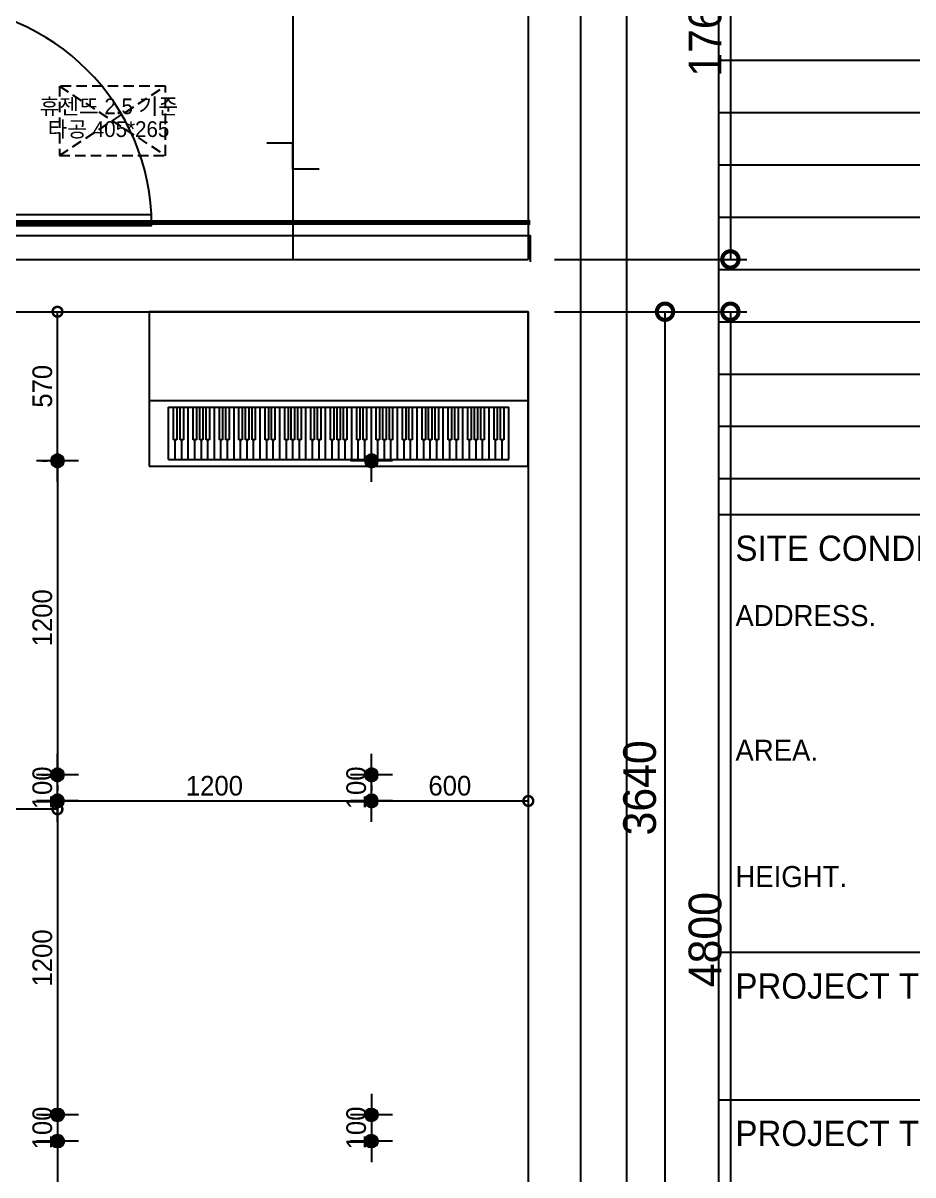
# Model space of a CAD drawing. Header units: inches. Extents: x -53835 to 52744, y -79586 to -50910.
# Drawn here: x 26997 to 30399, y -62877 to -58474 of the extents above; entities that cross this region are included whole.
import ezdxf
from ezdxf.enums import TextEntityAlignment as Align

# ---------------------------------------------------------------- set-up
doc = ezdxf.new("R2010")
doc.units = ezdxf.units.IN
doc.header["$LTSCALE"] = 50
doc.header["$MEASUREMENT"] = 0
doc.linetypes.add('DH-HID2', pattern=[1.2, 0.8, -0.4])
doc.linetypes.add('HID', pattern=[2.5, 1.5, -1])
for name, color, linetype in [('0-ELC TEXT', 7, 'Continuous'), ('06-LIGHT', 4, 'Continuous'), ('07-DIM WAL', 5, 'Continuous'), ('CO-DO-FR', 7, 'Continuous'), ('CO-DOOR', 8, 'Continuous'), ('FORM(YOURNAME)-1', 1, 'Continuous'), ('FORM(YOURNAME)-11', 1, 'Continuous'), ('FU-FURM', 251, 'DH-HID2'), ('RC-LIGHT', 7, 'Continuous'), ('도면층2', 2, 'Continuous')]:
    doc.layers.add(name, color=color, linetype=linetype)
doc.styles.add('YOURNAME', font='HY울릉도M.TTF')
doc.styles.add('스타일1', font='HY울릉도M.TTF')
doc.styles.add('코레일둥고', font='Korail_Round_Gothic_Medium.ttf')
doc.dimstyles.new('30', dxfattribs={"dimscale": 30, "dimtxt": 2.5, "dimasz": 2.5, "dimexe": 1.25, "dimexo": 2, "dimtad": 1, "dimdec": 0, "dimtxsty": '스타일1', "dimblk": 'DOTSMALL', "dimcen": 2.5, "dimclrd": 1, "dimclre": 1, "dimclrt": 2, "dimadec": 0, "dimazin": 0, "dimtfac": 1, "dimtix": 1, "dimtmove": 0, "dimatfit": 3, "dimldrblk": 'DOTSMALL', "dimfxl": 1.25, "dimarcsym": 0})
doc.dimstyles.new('50', dxfattribs={"dimscale": 50, "dimtxt": 2.5, "dimasz": 2.5, "dimexe": 1.25, "dimexo": 2, "dimtad": 1, "dimtxsty": '스타일1', "dimblk": 'DOTSMALL', "dimcen": 2.5, "dimclrd": 1, "dimclre": 1, "dimclrt": 2, "dimadec": 0, "dimazin": 0, "dimtfac": 1, "dimtix": 1, "dimtmove": 0, "dimatfit": 3, "dimldrblk": 'DOTSMALL', "dimfxl": 1.25, "dimarcsym": 0})

# ---------------------------------------------------------------- blocks, each defined once
blk = doc.blocks.new('FORM-ELEVATION')
at = {"layer": 'Defpoints', "color": 158}
for p, q in [((62481, 35508), (62481, -21492)), ((62481, 7886), (71691, 7886)), ((62481, 7086), (71691, 7086)), ((62481, 6286), (71691, 6286)), ((62481, 5486), (71691, 5486)), ((62481, 4686), (71691, 4686)), ((62481, 3886), (71691, 3886)), ((62481, 3086), (71691, 3086)), ((62481, 2286), (71691, 2286)), ((62481, 1486), (71691, 1486))]:
    blk.add_line(p, q, dxfattribs=at)
blk.add_lwpolyline([(-8309, 33708), (61071, 33708), (61071, -19692), (-8309, -19692)], close=True, dxfattribs=at)
at = {"layer": 'FORM(YOURNAME)-11', "color": 14}
for p, q in [((62481, 937), (71691, 937)), ((62481, -5756), (71691, -5756)), ((62481, -8009), (71691, -8009))]:
    blk.add_line(p, q, dxfattribs=at)
at = {"layer": 'FORM(YOURNAME)-11', "color": 14, "style": 'YOURNAME'}
for s, p in [('SITE CONDITIONS.', (62739, 422)), ('PROJECT TYPE.', (62739, -6271)), ('PROJECT TITLE.', (62739, -8524))]:
    blk.add_text(s, height=386.14, dxfattribs=at).set_placement(p, align=Align.MIDDLE_LEFT)
at = {"layer": 'FORM(YOURNAME)-11', "color": 251, "style": 'YOURNAME'}
for s, p in [('ADDRESS.', (62739, -608)), ('AREA.', (62739, -2667)), ('HEIGHT.', (62739, -4598))]:
    blk.add_text(s, height=321.8, dxfattribs=at).set_placement(p, align=Align.MIDDLE_LEFT)
at = {"layer": 'FORM(YOURNAME)-11', "color": 3, "style": 'YOURNAME'}
for tag, height, p in [('1', 450, (71041, -1219)), ('2', 450, (71041, -1863)), ('3', 450, (71041, -3150)), ('4', 450, (71041, -5081)), ('5', 515, (71041, -7398)), ('6', 515, (71041, -9650)), ('7', 515, (71041, -11903)), ('8', 515, (71041, -14155)), ('9', 515, (71041, -16408)), ('10', 515, (66791, -18596)), ('11', 515, (71041, -18660)), ('12', 515, (66791, -20848)), ('13', 515, (71041, -20848))]:
    blk.add_attdef(tag, text='', height=height, dxfattribs=at).set_placement(p, align=Align.MIDDLE_RIGHT)
blk = doc.blocks.new('_DOTSMALL')
at = {"color": 0, "linetype": 'ByBlock', "const_width": 0.5}
blk.add_lwpolyline([(-0.0625, 0, 1), (0.0625, 0, 1)], format="xyb", close=True, dxfattribs=at)
blk = doc.blocks.new('*D289')
at = {"layer": '07-DIM WAL', "color": 1, "lineweight": -2, "transparency": 16777216}
for p, q in [((29028.6, -57617), (29763.6, -57617)), ((29701.1, -57617), (29701.1, -59377)), ((29028.6, -59377), (29763.6, -59377))]:
    blk.add_line(p, q, dxfattribs=at)
at = {"layer": 'Defpoints', "color": 0, "transparency": 16777216}
for p in [(28928.6, -57617), (28928.6, -59377), (29701.1, -59377)]:
    blk.add_point(p, dxfattribs=at)
at = {"layer": '07-DIM WAL', "color": 1, "lineweight": -2, "transparency": 16777216, "xscale": 125, "yscale": 125, "zscale": 125}
for p, rotation in [((29701.1, -57617), 90), ((29701.1, -59377), 270)]:
    blk.add_blockref('_DOTSMALL', p, dxfattribs=dict(at, rotation=rotation))
at = {"layer": '07-DIM WAL', "color": 2, "transparency": 16777216, "insert": (29604.8, -58497), "char_height": 125, "attachment_point": 5, "rotation": 90, "style": '스타일1'}
blk.add_mtext('1760', dxfattribs=at)
blk = doc.blocks.new('*D290')
at = {"layer": '07-DIM WAL', "color": 1, "lineweight": -2, "transparency": 16777216}
for p, q in [((29028.6, -59577), (29763.6, -59577)), ((29701.1, -59577), (29701.1, -64377)), ((29028.6, -64377), (29763.6, -64377))]:
    blk.add_line(p, q, dxfattribs=at)
at = {"layer": 'Defpoints', "color": 0, "transparency": 16777216}
for p in [(28928.6, -59577), (28928.6, -64377), (29701.1, -64377)]:
    blk.add_point(p, dxfattribs=at)
at = {"layer": '07-DIM WAL', "color": 1, "lineweight": -2, "transparency": 16777216, "xscale": 125, "yscale": 125, "zscale": 125}
for p, rotation in [((29701.1, -59577), 90), ((29701.1, -64377), 270)]:
    blk.add_blockref('_DOTSMALL', p, dxfattribs=dict(at, rotation=rotation))
at = {"layer": '07-DIM WAL', "color": 2, "transparency": 16777216, "insert": (29604.8, -61977), "char_height": 125, "attachment_point": 5, "rotation": 90, "style": '스타일1'}
blk.add_mtext('4800', dxfattribs=at)
blk = doc.blocks.new('*D293')
at = {"layer": '07-DIM WAL', "color": 1, "lineweight": -2, "transparency": 16777216}
for p, q in [((29028.6, -59577), (29513.6, -59577)), ((29451.1, -63217), (29451.1, -59577)), ((29028.6, -63217), (29513.6, -63217))]:
    blk.add_line(p, q, dxfattribs=at)
at = {"layer": 'Defpoints', "color": 0, "transparency": 16777216}
for p in [(28928.6, -59577), (29451.1, -59577), (28928.6, -63217)]:
    blk.add_point(p, dxfattribs=at)
at = {"layer": '07-DIM WAL', "color": 1, "lineweight": -2, "transparency": 16777216, "xscale": 125, "yscale": 125, "zscale": 125}
for p, rotation in [((29451.1, -59577), 90), ((29451.1, -63217), 270)]:
    blk.add_blockref('_DOTSMALL', p, dxfattribs=dict(at, rotation=rotation))
at = {"layer": '07-DIM WAL', "color": 2, "transparency": 16777216, "insert": (29354.8, -61397), "char_height": 125, "attachment_point": 5, "rotation": 90, "style": '스타일1'}
blk.add_mtext('3640', dxfattribs=at)
blk = doc.blocks.new('D-001')
at = {"layer": 'CO-DO-FR'}
for points in [[(0, 200), (0, 0), (30, 0), (30, 40), (40, 40), (40, 160), (30, 160), (30, 200), (0, 200)], [(900, 200), (900, 0), (870, 0), (870, 40), (860, 40), (860, 160), (870, 160), (870, 200), (900, 200)]]:
    blk.add_lwpolyline(points, close=True, dxfattribs=at)
at = {"layer": 'CO-DOOR'}
blk.add_lwpolyline([(830, 1040), (830, 200), (870, 200), (870, 1040)], close=True, dxfattribs=at)
blk.add_arc((870, 200), 840, 90, 180, dxfattribs=at)
blk = doc.blocks.new('vudauseh')
at = {"layer": '도면층2'}
for p, q in [((-36635, -58645.2), (-36635, -65805.2)), ((-36835, -58845.2), (-36835, -60605.2)), ((-39115, -60605.2), (-36835, -60605.2)), ((-39485, -60805.2), (-36835, -60805.2)), ((-36835, -60805.2), (-36835, -64445.2))]:
    blk.add_line(p, q, dxfattribs=at)
at = {"layer": 'CO-DOOR', "rotation": 270}
blk.add_blockref('D-001', (-39315, -59605.2), dxfattribs=at)
blk = doc.blocks.new('cjswjdehds')
at = {"color": 8}
blk.add_line((28028.6, -58317), (28028.6, -59377), dxfattribs=at)
at = {"color": 8, "linetype": 'Continuous'}
for p, q in [((27478.6, -59917), (27478.6, -60167)), ((28928.6, -59917), (27478.6, -59917)), ((28928.6, -60167), (28928.6, -59917)), ((27553.6, -60142), (27553.6, -59942)), ((27553.6, -59942), (28853.6, -59942)), ((27572.4, -60067), (27572.4, -59942)), ((27584.9, -59942), (27584.9, -60067)), ((27597.4, -60067), (27597.4, -59942)), ((27609.9, -59942), (27609.9, -60067)), ((27628.6, -60142), (27628.6, -59942)), ((27647.4, -60067), (27647.4, -59942)), ((27659.9, -59942), (27659.9, -60067)), ((27672.4, -60067), (27672.4, -59942)), ((27684.9, -59942), (27684.9, -60067)), ((27697.4, -60067), (27697.4, -59942)), ((27709.9, -59942), (27709.9, -60067)), ((27728.6, -60142), (27728.6, -59942)), ((27747.4, -60067), (27747.4, -59942)), ((27759.9, -59942), (27759.9, -60067)), ((27772.4, -60067), (27772.4, -59942)), ((27784.9, -59942), (27784.9, -60067)), ((27803.6, -60142), (27803.6, -59942)), ((27822.4, -60067), (27822.4, -59942)), ((27834.9, -59942), (27834.9, -60067)), ((27847.4, -60067), (27847.4, -59942)), ((27859.9, -59942), (27859.9, -60067)), ((27872.4, -60067), (27872.4, -59942)), ((27884.9, -59942), (27884.9, -60067)), ((27903.6, -60142), (27903.6, -59942)), ((27922.4, -60067), (27922.4, -59942)), ((27934.9, -59942), (27934.9, -60067)), ((27947.4, -60067), (27947.4, -59942)), ((27959.9, -59942), (27959.9, -60067)), ((27978.6, -60142), (27978.6, -59942)), ((27997.4, -60067), (27997.4, -59942)), ((28009.9, -59942), (28009.9, -60067)), ((28022.4, -60067), (28022.4, -59942)), ((28034.9, -59942), (28034.9, -60067)), ((28047.4, -60067), (28047.4, -59942)), ((28059.9, -59942), (28059.9, -60067)), ((28078.6, -60142), (28078.6, -59942)), ((28097.4, -60067), (28097.4, -59942)), ((28109.9, -59942), (28109.9, -60067)), ((28122.4, -60067), (28122.4, -59942)), ((28134.9, -59942), (28134.9, -60067)), ((28153.6, -60142), (28153.6, -59942)), ((28172.4, -60067), (28172.4, -59942)), ((28184.9, -59942), (28184.9, -60067)), ((28197.4, -60067), (28197.4, -59942)), ((28209.9, -59942), (28209.9, -60067)), ((28222.4, -60067), (28222.4, -59942)), ((28234.9, -59942), (28234.9, -60067)), ((28253.6, -60142), (28253.6, -59942)), ((28272.4, -60067), (28272.4, -59942)), ((28284.9, -59942), (28284.9, -60067)), ((28297.4, -60067), (28297.4, -59942)), ((28309.9, -59942), (28309.9, -60067)), ((28328.6, -60142), (28328.6, -59942)), ((28347.4, -60067), (28347.4, -59942)), ((28359.9, -59942), (28359.9, -60067)), ((28372.4, -60067), (28372.4, -59942)), ((28384.9, -59942), (28384.9, -60067)), ((28397.4, -60067), (28397.4, -59942)), ((28409.9, -59942), (28409.9, -60067)), ((28428.6, -60142), (28428.6, -59942)), ((28447.4, -60067), (28447.4, -59942)), ((28459.9, -59942), (28459.9, -60067)), ((28472.4, -60067), (28472.4, -59942)), ((28484.9, -59942), (28484.9, -60067)), ((28503.6, -60142), (28503.6, -59942)), ((28522.4, -60067), (28522.4, -59942)), ((28534.9, -59942), (28534.9, -60067)), ((28547.4, -60067), (28547.4, -59942)), ((28559.9, -59942), (28559.9, -60067)), ((28572.4, -60067), (28572.4, -59942)), ((28584.9, -59942), (28584.9, -60067)), ((28603.6, -60142), (28603.6, -59942)), ((28622.4, -60067), (28622.4, -59942)), ((28634.9, -59942), (28634.9, -60067)), ((28647.4, -60067), (28647.4, -59942)), ((28659.9, -59942), (28659.9, -60067)), ((28678.6, -60142), (28678.6, -59942)), ((28697.4, -60067), (28697.4, -59942)), ((28709.9, -59942), (28709.9, -60067)), ((28722.4, -60067), (28722.4, -59942)), ((28734.9, -59942), (28734.9, -60067)), ((28747.4, -60067), (28747.4, -59942)), ((28759.9, -59942), (28759.9, -60067)), ((28778.6, -60142), (28778.6, -59942)), ((28797.4, -60067), (28797.4, -59942)), ((28809.9, -59942), (28809.9, -60067)), ((28822.4, -60067), (28822.4, -59942)), ((28834.9, -59942), (28834.9, -60067)), ((28853.6, -60142), (28853.6, -59942)), ((27578.6, -60067), (27572.4, -60067)), ((27584.9, -60067), (27578.6, -60067)), ((27578.6, -60142), (27578.6, -60067)), ((27603.6, -60067), (27597.4, -60067)), ((27609.9, -60067), (27603.6, -60067)), ((27603.6, -60142), (27603.6, -60067)), ((27653.6, -60067), (27647.4, -60067)), ((27659.9, -60067), (27653.6, -60067)), ((27653.6, -60142), (27653.6, -60067)), ((27678.6, -60067), (27672.4, -60067)), ((27684.9, -60067), (27678.6, -60067)), ((27678.6, -60142), (27678.6, -60067)), ((27703.6, -60067), (27697.4, -60067)), ((27709.9, -60067), (27703.6, -60067)), ((27703.6, -60142), (27703.6, -60067)), ((27753.6, -60067), (27747.4, -60067)), ((27759.9, -60067), (27753.6, -60067)), ((27753.6, -60142), (27753.6, -60067)), ((27778.6, -60067), (27772.4, -60067)), ((27784.9, -60067), (27778.6, -60067)), ((27778.6, -60142), (27778.6, -60067)), ((27828.6, -60067), (27822.4, -60067)), ((27834.9, -60067), (27828.6, -60067)), ((27828.6, -60142), (27828.6, -60067)), ((27853.6, -60067), (27847.4, -60067)), ((27859.9, -60067), (27853.6, -60067)), ((27853.6, -60142), (27853.6, -60067)), ((27878.6, -60067), (27872.4, -60067)), ((27884.9, -60067), (27878.6, -60067)), ((27878.6, -60142), (27878.6, -60067)), ((27928.6, -60067), (27922.4, -60067)), ((27934.9, -60067), (27928.6, -60067)), ((27928.6, -60142), (27928.6, -60067)), ((27953.6, -60067), (27947.4, -60067)), ((27959.9, -60067), (27953.6, -60067)), ((27953.6, -60142), (27953.6, -60067)), ((28003.6, -60067), (27997.4, -60067)), ((28009.9, -60067), (28003.6, -60067)), ((28003.6, -60142), (28003.6, -60067)), ((28028.6, -60067), (28022.4, -60067)), ((28034.9, -60067), (28028.6, -60067)), ((28028.6, -60142), (28028.6, -60067)), ((28053.6, -60067), (28047.4, -60067)), ((28059.9, -60067), (28053.6, -60067)), ((28053.6, -60142), (28053.6, -60067)), ((28103.6, -60067), (28097.4, -60067)), ((28109.9, -60067), (28103.6, -60067)), ((28103.6, -60142), (28103.6, -60067)), ((28128.6, -60067), (28122.4, -60067)), ((28134.9, -60067), (28128.6, -60067)), ((28128.6, -60142), (28128.6, -60067)), ((28178.6, -60067), (28172.4, -60067)), ((28184.9, -60067), (28178.6, -60067)), ((28178.6, -60142), (28178.6, -60067)), ((28203.6, -60067), (28197.4, -60067)), ((28209.9, -60067), (28203.6, -60067)), ((28203.6, -60142), (28203.6, -60067)), ((28228.6, -60067), (28222.4, -60067)), ((28234.9, -60067), (28228.6, -60067)), ((28228.6, -60142), (28228.6, -60067)), ((28278.6, -60067), (28272.4, -60067)), ((28284.9, -60067), (28278.6, -60067)), ((28278.6, -60142), (28278.6, -60067)), ((28303.6, -60067), (28297.4, -60067)), ((28309.9, -60067), (28303.6, -60067)), ((28303.6, -60142), (28303.6, -60067)), ((28353.6, -60067), (28347.4, -60067)), ((28359.9, -60067), (28353.6, -60067)), ((28353.6, -60142), (28353.6, -60067)), ((28378.6, -60067), (28372.4, -60067)), ((28384.9, -60067), (28378.6, -60067)), ((28378.6, -60142), (28378.6, -60067)), ((28403.6, -60067), (28397.4, -60067)), ((28409.9, -60067), (28403.6, -60067)), ((28403.6, -60142), (28403.6, -60067)), ((28453.6, -60067), (28447.4, -60067)), ((28459.9, -60067), (28453.6, -60067)), ((28453.6, -60142), (28453.6, -60067)), ((28478.6, -60067), (28472.4, -60067)), ((28484.9, -60067), (28478.6, -60067)), ((28478.6, -60142), (28478.6, -60067)), ((28528.6, -60067), (28522.4, -60067)), ((28534.9, -60067), (28528.6, -60067)), ((28528.6, -60142), (28528.6, -60067)), ((28553.6, -60067), (28547.4, -60067)), ((28559.9, -60067), (28553.6, -60067)), ((28553.6, -60142), (28553.6, -60067)), ((28578.6, -60067), (28572.4, -60067)), ((28584.9, -60067), (28578.6, -60067)), ((28578.6, -60142), (28578.6, -60067)), ((28628.6, -60067), (28622.4, -60067)), ((28634.9, -60067), (28628.6, -60067)), ((28628.6, -60142), (28628.6, -60067)), ((28653.6, -60067), (28647.4, -60067)), ((28659.9, -60067), (28653.6, -60067)), ((28653.6, -60142), (28653.6, -60067)), ((28703.6, -60067), (28697.4, -60067)), ((28709.9, -60067), (28703.6, -60067)), ((28703.6, -60142), (28703.6, -60067)), ((28728.6, -60067), (28722.4, -60067)), ((28734.9, -60067), (28728.6, -60067)), ((28728.6, -60142), (28728.6, -60067)), ((28753.6, -60067), (28747.4, -60067)), ((28759.9, -60067), (28753.6, -60067)), ((28753.6, -60142), (28753.6, -60067)), ((28803.6, -60067), (28797.4, -60067)), ((28809.9, -60067), (28803.6, -60067)), ((28803.6, -60142), (28803.6, -60067)), ((28828.6, -60067), (28822.4, -60067)), ((28834.9, -60067), (28828.6, -60067)), ((28828.6, -60142), (28828.6, -60067)), ((27553.6, -60142), (27578.6, -60142)), ((27578.6, -60142), (27603.6, -60142)), ((27603.6, -60142), (27628.6, -60142)), ((27628.6, -60142), (27653.6, -60142)), ((27653.6, -60142), (27678.6, -60142)), ((27678.6, -60142), (27703.6, -60142)), ((27703.6, -60142), (27728.6, -60142)), ((27728.6, -60142), (27753.6, -60142)), ((27753.6, -60142), (27778.6, -60142)), ((27778.6, -60142), (27803.6, -60142)), ((27803.6, -60142), (27828.6, -60142)), ((27828.6, -60142), (27853.6, -60142)), ((27853.6, -60142), (27878.6, -60142)), ((27878.6, -60142), (27903.6, -60142)), ((27903.6, -60142), (27928.6, -60142)), ((27928.6, -60142), (27953.6, -60142)), ((27953.6, -60142), (27978.6, -60142)), ((27978.6, -60142), (28003.6, -60142)), ((28003.6, -60142), (28028.6, -60142)), ((28028.6, -60142), (28053.6, -60142)), ((28053.6, -60142), (28078.6, -60142)), ((28078.6, -60142), (28103.6, -60142)), ((28103.6, -60142), (28128.6, -60142)), ((28128.6, -60142), (28153.6, -60142)), ((28153.6, -60142), (28178.6, -60142)), ((28178.6, -60142), (28203.6, -60142)), ((28203.6, -60142), (28228.6, -60142)), ((28228.6, -60142), (28253.6, -60142)), ((28253.6, -60142), (28278.6, -60142)), ((28278.6, -60142), (28303.6, -60142)), ((28303.6, -60142), (28328.6, -60142)), ((28328.6, -60142), (28353.6, -60142)), ((28353.6, -60142), (28378.6, -60142)), ((28378.6, -60142), (28403.6, -60142)), ((28403.6, -60142), (28428.6, -60142)), ((28428.6, -60142), (28453.6, -60142)), ((28453.6, -60142), (28478.6, -60142)), ((28478.6, -60142), (28503.6, -60142)), ((28503.6, -60142), (28528.6, -60142)), ((28528.6, -60142), (28553.6, -60142)), ((28553.6, -60142), (28578.6, -60142)), ((28578.6, -60142), (28603.6, -60142)), ((28603.6, -60142), (28628.6, -60142)), ((28628.6, -60142), (28653.6, -60142)), ((28653.6, -60142), (28678.6, -60142)), ((28678.6, -60142), (28703.6, -60142)), ((28703.6, -60142), (28728.6, -60142)), ((28728.6, -60142), (28753.6, -60142)), ((28753.6, -60142), (28778.6, -60142)), ((28778.6, -60142), (28803.6, -60142)), ((28803.6, -60142), (28828.6, -60142)), ((28828.6, -60142), (28853.6, -60142)), ((27478.6, -60167), (28928.6, -60167))]:
    blk.add_line(p, q, dxfattribs=at)
at = {"color": 8}
blk.add_lwpolyline([(28128.6, -59032.7), (28028.6, -59032.7), (28028.6, -58932.7), (27928.6, -58932.7)], dxfattribs=at)
at = {"color": 8, "linetype": 'Continuous'}
blk.add_lwpolyline([(28928.6, -59917), (28928.6, -59577), (27478.6, -59577), (27478.6, -59917)], dxfattribs=at)
blk.add_blockref('vudauseh', (65763.6, 1228.2))
blk = doc.blocks.new('1')
at = {"linetype": 'Continuous'}
h = blk.add_hatch(color=4, dxfattribs=at)
h.dxf.hatch_style = 1
edge = h.paths.add_edge_path()
edge.add_arc((11539653.5, -14273503.8), 37.5, 0, 360)
at = {"color": 1, "linetype": 'Continuous'}
for p, q in [((11539653.5, -14273637.1), (11539653.5, -14273370.5)), ((11539520.2, -14273503.8), (11539786.8, -14273503.8))]:
    blk.add_line(p, q, dxfattribs=at)
at = {"color": 4, "linetype": 'Continuous'}
for radius in [41.5, 37.5]:
    blk.add_circle((11539653.5, -14273503.8), radius, dxfattribs=at)
blk = doc.blocks.new('*D333')
at = {"layer": '07-DIM WAL', "color": 1, "lineweight": -2, "transparency": 16777216}
for p, q in [((27128.6, -61522), (27128.6, -61272)), ((27188.6, -61347), (27166.1, -61347)), ((27068.6, -61447), (27091.1, -61447))]:
    blk.add_line(p, q, dxfattribs=at)
at = {"layer": 'Defpoints', "color": 0, "transparency": 16777216}
for p in [(27128.6, -61347), (27128.6, -61347), (27128.6, -61447)]:
    blk.add_point(p, dxfattribs=at)
at = {"layer": '07-DIM WAL', "color": 1, "lineweight": -2, "transparency": 16777216, "xscale": 75, "yscale": 75, "zscale": 75}
for p, rotation in [((27128.6, -61347), 270), ((27128.6, -61447), 90)]:
    blk.add_blockref('_DOTSMALL', p, dxfattribs=dict(at, rotation=rotation))
at = {"layer": '07-DIM WAL', "color": 2, "transparency": 16777216, "insert": (27070.9, -61397), "char_height": 75, "attachment_point": 5, "rotation": 90, "style": '스타일1'}
blk.add_mtext('100', dxfattribs=at)
blk = doc.blocks.new('*D335')
at = {"layer": '07-DIM WAL', "color": 1, "lineweight": -2, "transparency": 16777216}
for p, q in [((28328.6, -61522), (28328.6, -61272)), ((28388.6, -61347), (28366.1, -61347)), ((28268.6, -61447), (28291.1, -61447))]:
    blk.add_line(p, q, dxfattribs=at)
at = {"layer": 'Defpoints', "color": 0, "transparency": 16777216}
for p in [(28328.6, -61347), (28328.6, -61347), (28328.6, -61447)]:
    blk.add_point(p, dxfattribs=at)
at = {"layer": '07-DIM WAL', "color": 1, "lineweight": -2, "transparency": 16777216, "xscale": 75, "yscale": 75, "zscale": 75}
for p, rotation in [((28328.6, -61347), 270), ((28328.6, -61447), 90)]:
    blk.add_blockref('_DOTSMALL', p, dxfattribs=dict(at, rotation=rotation))
at = {"layer": '07-DIM WAL', "color": 2, "transparency": 16777216, "insert": (28270.9, -61397), "char_height": 75, "attachment_point": 5, "rotation": 90, "style": '스타일1'}
blk.add_mtext('100', dxfattribs=at)
blk = doc.blocks.new('*D336')
at = {"layer": '07-DIM WAL', "color": 1, "lineweight": -2, "transparency": 16777216}
for p, q in [((27128.6, -62572), (27128.6, -62822)), ((27188.6, -62647), (27166.1, -62647)), ((27188.6, -62747), (27166.1, -62747))]:
    blk.add_line(p, q, dxfattribs=at)
at = {"layer": 'Defpoints', "color": 0, "transparency": 16777216}
for p in [(27128.6, -62647), (27128.6, -62747), (27128.6, -62747)]:
    blk.add_point(p, dxfattribs=at)
at = {"layer": '07-DIM WAL', "color": 1, "lineweight": -2, "transparency": 16777216, "xscale": 75, "yscale": 75, "zscale": 75}
for p, rotation in [((27128.6, -62647), 270), ((27128.6, -62747), 90)]:
    blk.add_blockref('_DOTSMALL', p, dxfattribs=dict(at, rotation=rotation))
at = {"layer": '07-DIM WAL', "color": 2, "transparency": 16777216, "insert": (27070.9, -62697), "char_height": 75, "attachment_point": 5, "rotation": 90, "style": '스타일1'}
blk.add_mtext('100', dxfattribs=at)
blk = doc.blocks.new('*D338')
at = {"layer": '07-DIM WAL', "color": 1, "lineweight": -2, "transparency": 16777216}
for p, q in [((28328.6, -62572), (28328.6, -62822)), ((28388.6, -62647), (28366.1, -62647)), ((28388.6, -62747), (28366.1, -62747))]:
    blk.add_line(p, q, dxfattribs=at)
at = {"layer": 'Defpoints', "color": 0, "transparency": 16777216}
for p in [(28328.6, -62647), (28328.6, -62747), (28328.6, -62747)]:
    blk.add_point(p, dxfattribs=at)
at = {"layer": '07-DIM WAL', "color": 1, "lineweight": -2, "transparency": 16777216, "xscale": 75, "yscale": 75, "zscale": 75}
for p, rotation in [((28328.6, -62647), 270), ((28328.6, -62747), 90)]:
    blk.add_blockref('_DOTSMALL', p, dxfattribs=dict(at, rotation=rotation))
at = {"layer": '07-DIM WAL', "color": 2, "transparency": 16777216, "insert": (28270.9, -62697), "char_height": 75, "attachment_point": 5, "rotation": 90, "style": '스타일1'}
blk.add_mtext('100', dxfattribs=at)
blk = doc.blocks.new('*D339')
at = {"layer": '07-DIM WAL', "color": 1, "lineweight": -2, "transparency": 16777216}
for p, q in [((27068.6, -59577), (27091.1, -59577)), ((27128.6, -60147), (27128.6, -59577)), ((27068.6, -60147), (27091.1, -60147))]:
    blk.add_line(p, q, dxfattribs=at)
at = {"layer": 'Defpoints', "color": 0, "transparency": 16777216}
for p in [(27128.6, -59577), (27128.6, -59577), (27128.6, -60147)]:
    blk.add_point(p, dxfattribs=at)
at = {"layer": '07-DIM WAL', "color": 1, "lineweight": -2, "transparency": 16777216, "xscale": 75, "yscale": 75, "zscale": 75}
for p, rotation in [((27128.6, -59577), 90), ((27128.6, -60147), 270)]:
    blk.add_blockref('_DOTSMALL', p, dxfattribs=dict(at, rotation=rotation))
at = {"layer": '07-DIM WAL', "color": 2, "transparency": 16777216, "insert": (27070.9, -59862), "char_height": 75, "attachment_point": 5, "rotation": 90, "style": '스타일1'}
blk.add_mtext('570', dxfattribs=at)
blk = doc.blocks.new('*D340')
at = {"layer": '07-DIM WAL', "color": 1, "lineweight": -2, "transparency": 16777216}
for p, q in [((27068.6, -60147), (27091.1, -60147)), ((27128.6, -60147), (27128.6, -61347)), ((27068.6, -61347), (27091.1, -61347))]:
    blk.add_line(p, q, dxfattribs=at)
at = {"layer": 'Defpoints', "color": 0, "transparency": 16777216}
for p in [(27128.6, -60147), (27128.6, -61347), (27128.6, -61347)]:
    blk.add_point(p, dxfattribs=at)
at = {"layer": '07-DIM WAL', "color": 1, "lineweight": -2, "transparency": 16777216, "xscale": 75, "yscale": 75, "zscale": 75}
for p, rotation in [((27128.6, -60147), 90), ((27128.6, -61347), 270)]:
    blk.add_blockref('_DOTSMALL', p, dxfattribs=dict(at, rotation=rotation))
at = {"layer": '07-DIM WAL', "color": 2, "transparency": 16777216, "insert": (27070.9, -60747), "char_height": 75, "attachment_point": 5, "rotation": 90, "style": '스타일1'}
blk.add_mtext('1200', dxfattribs=at)
blk = doc.blocks.new('*D341')
at = {"layer": '07-DIM WAL', "color": 1, "lineweight": -2, "transparency": 16777216}
for p, q in [((27068.6, -61447), (27091.1, -61447)), ((27128.6, -61447), (27128.6, -62647)), ((27068.6, -62647), (27091.1, -62647))]:
    blk.add_line(p, q, dxfattribs=at)
at = {"layer": 'Defpoints', "color": 0, "transparency": 16777216}
for p in [(27128.6, -61447), (27128.6, -62647), (27128.6, -62647)]:
    blk.add_point(p, dxfattribs=at)
at = {"layer": '07-DIM WAL', "color": 1, "lineweight": -2, "transparency": 16777216, "xscale": 75, "yscale": 75, "zscale": 75}
for p, rotation in [((27128.6, -61447), 90), ((27128.6, -62647), 270)]:
    blk.add_blockref('_DOTSMALL', p, dxfattribs=dict(at, rotation=rotation))
at = {"layer": '07-DIM WAL', "color": 2, "transparency": 16777216, "insert": (27070.9, -62047), "char_height": 75, "attachment_point": 5, "rotation": 90, "style": '스타일1'}
blk.add_mtext('1200', dxfattribs=at)
blk = doc.blocks.new('*D342')
at = {"layer": '07-DIM WAL', "color": 1, "lineweight": -2, "transparency": 16777216}
for p, q in [((27068.6, -62747), (27091.1, -62747)), ((27128.6, -62747), (27128.6, -63217)), ((27068.6, -63217), (27091.1, -63217))]:
    blk.add_line(p, q, dxfattribs=at)
at = {"layer": 'Defpoints', "color": 0, "transparency": 16777216}
for p in [(27128.6, -62747), (27128.6, -63217), (27128.6, -63217)]:
    blk.add_point(p, dxfattribs=at)
at = {"layer": '07-DIM WAL', "color": 1, "lineweight": -2, "transparency": 16777216, "xscale": 75, "yscale": 75, "zscale": 75}
for p, rotation in [((27128.6, -62747), 90), ((27128.6, -63217), 270)]:
    blk.add_blockref('_DOTSMALL', p, dxfattribs=dict(at, rotation=rotation))
at = {"layer": '07-DIM WAL', "color": 2, "transparency": 16777216, "insert": (27070.9, -62982), "char_height": 75, "attachment_point": 5, "rotation": 90, "style": '스타일1'}
blk.add_mtext('470', dxfattribs=at)
blk = doc.blocks.new('*D344')
at = {"layer": '07-DIM WAL', "color": 1, "lineweight": -2, "transparency": 16777216}
for p, q in [((25928.6, -61418.9), (25928.6, -61441.4)), ((27128.6, -61418.9), (27128.6, -61441.4)), ((27128.6, -61478.9), (25928.6, -61478.9))]:
    blk.add_line(p, q, dxfattribs=at)
at = {"layer": 'Defpoints', "color": 0, "transparency": 16777216}
for p in [(25928.6, -61478.9), (25928.6, -61478.9), (27128.6, -61478.9)]:
    blk.add_point(p, dxfattribs=at)
at = {"layer": '07-DIM WAL', "color": 1, "lineweight": -2, "transparency": 16777216, "xscale": 75, "yscale": 75, "zscale": 75, "rotation": 180}
blk.add_blockref('_DOTSMALL', (25928.6, -61478.9), dxfattribs=at)
at = {"layer": '07-DIM WAL', "color": 1, "lineweight": -2, "transparency": 16777216, "xscale": 75, "yscale": 75, "zscale": 75}
blk.add_blockref('_DOTSMALL', (27128.6, -61478.9), dxfattribs=at)
at = {"layer": '07-DIM WAL', "color": 2, "transparency": 16777216, "insert": (26528.6, -61421.2), "char_height": 75, "attachment_point": 5, "style": '스타일1'}
blk.add_mtext('1200', dxfattribs=at)
blk = doc.blocks.new('*D345')
at = {"layer": '07-DIM WAL', "color": 1, "lineweight": -2, "transparency": 16777216}
for p, q in [((27128.6, -61387), (27128.6, -61409.5)), ((28328.6, -61387), (28328.6, -61409.5)), ((27128.6, -61447), (28328.6, -61447))]:
    blk.add_line(p, q, dxfattribs=at)
at = {"layer": 'Defpoints', "color": 0, "transparency": 16777216}
for p in [(27128.6, -61447), (28328.6, -61447), (28328.6, -61447)]:
    blk.add_point(p, dxfattribs=at)
at = {"layer": '07-DIM WAL', "color": 1, "lineweight": -2, "transparency": 16777216, "xscale": 75, "yscale": 75, "zscale": 75, "rotation": 180}
blk.add_blockref('_DOTSMALL', (27128.6, -61447), dxfattribs=at)
at = {"layer": '07-DIM WAL', "color": 1, "lineweight": -2, "transparency": 16777216, "xscale": 75, "yscale": 75, "zscale": 75}
blk.add_blockref('_DOTSMALL', (28328.6, -61447), dxfattribs=at)
at = {"layer": '07-DIM WAL', "color": 2, "transparency": 16777216, "insert": (27728.6, -61389.3), "char_height": 75, "attachment_point": 5, "style": '스타일1'}
blk.add_mtext('1200', dxfattribs=at)
blk = doc.blocks.new('*D346')
at = {"layer": '07-DIM WAL', "color": 1, "lineweight": -2, "transparency": 16777216}
for p, q in [((28328.6, -61387), (28328.6, -61409.5)), ((28928.6, -61387), (28928.6, -61409.5)), ((28328.6, -61447), (28928.6, -61447))]:
    blk.add_line(p, q, dxfattribs=at)
at = {"layer": 'Defpoints', "color": 0, "transparency": 16777216}
for p in [(28328.6, -61447), (28928.6, -61447), (28928.6, -61447)]:
    blk.add_point(p, dxfattribs=at)
at = {"layer": '07-DIM WAL', "color": 1, "lineweight": -2, "transparency": 16777216, "xscale": 75, "yscale": 75, "zscale": 75, "rotation": 180}
blk.add_blockref('_DOTSMALL', (28328.6, -61447), dxfattribs=at)
at = {"layer": '07-DIM WAL', "color": 1, "lineweight": -2, "transparency": 16777216, "xscale": 75, "yscale": 75, "zscale": 75}
blk.add_blockref('_DOTSMALL', (28928.6, -61447), dxfattribs=at)
at = {"layer": '07-DIM WAL', "color": 2, "transparency": 16777216, "insert": (28628.6, -61389.2), "char_height": 75, "attachment_point": 5, "style": '스타일1'}
blk.add_mtext('600', dxfattribs=at)

msp = doc.modelspace()

# ---------------------------------------------------------------- linework, layer by layer
at = {"layer": '06-LIGHT', "color": 10, "linetype": 'HID', "const_width": 20}
msp.add_lwpolyline([(28936.131, -59235.887), (26648.631, -59235.887)], dxfattribs=at)
at = {"layer": '06-LIGHT'}
msp.add_lwpolyline([(26648.631, -59377.002), (26648.631, -59285.887), (28936.131, -59285.887), (28936.131, -59385.887)], dxfattribs=at)
at = {"layer": 'FU-FURM'}
for p, q in [((27136.131, -58979.502), (27541.131, -58714.502)), ((27136.131, -58714.502), (27541.131, -58979.502))]:
    msp.add_line(p, q, dxfattribs=at)
msp.add_lwpolyline([(27136.131, -58979.502), (27541.131, -58979.502), (27541.131, -58714.502), (27136.131, -58714.502)], close=True, dxfattribs=at)

# ---------------------------------------------------------------- block references
msp.add_blockref('cjswjdehds', (0, 0))
at = {"layer": 'FORM(YOURNAME)-1', "xscale": 0.2500000000000001, "yscale": 0.2500000000000001, "zscale": 0.2500000000000001}
msp.add_blockref('FORM-ELEVATION', (14035.543, -60586.552), dxfattribs=at)
at = {"layer": 'RC-LIGHT', "xscale": -0.6024096385271789, "yscale": 0.6024096385271789, "zscale": 0.6024096385271789}
for p in [(6978727.124, 8538349.257), (6979927.124, 8538349.257), (6978727.124, 8537149.257), (6979927.124, 8537149.257), (6978727.124, 8537049.257), (6979927.124, 8537049.257)]:
    msp.add_blockref('1', p, dxfattribs=at)
at = {"layer": 'RC-LIGHT', "xscale": 0.6024096385271789, "yscale": 0.6024096385271789, "zscale": 0.6024096385271789, "rotation": 180}
for p in [(6978727.124, -8661143.261), (6979927.124, -8661143.261), (6978727.124, -8661243.261), (6979927.124, -8661243.261)]:
    msp.add_blockref('1', p, dxfattribs=at)

# ---------------------------------------------------------------- texts
at = {"layer": '0-ELC TEXT', "style": '코레일둥고'}
for s, p in [('휴젠뜨 2.5 기준', (27060.348, -58821.863)), ('타공 405*265', (27091.303, -58909.099))]:
    msp.add_text(s, height=60, dxfattribs=at).set_placement(p)

# ---------------------------------------------------------------- dimensions: what is measured, and where the dimension line sits
at = {"layer": '07-DIM WAL'}
for base, p1, p2, angle, dimstyle, picture, middle in [((29701.131, -59377.002), (28928.631, -57617.002), (28928.631, -59377.002), 90, '50', '*D289', (29604.801, -58497.002)), ((27128.631, -59577.002), (27128.631, -60147.002), (27128.631, -59577.002), 90, '30', '*D339', (27070.883, -59862.002)), ((29701.131, -64377.002), (28928.631, -59577.002), (28928.631, -64377.002), 90, '50', '*D290', (29604.801, -61977.002)), ((29451.131, -59577.002), (28928.631, -63217.002), (28928.631, -59577.002), 90, '50', '*D293', (29354.801, -61397.002)), ((27128.631, -61347.002), (27128.631, -60147.002), (27128.631, -61347.002), 90, '30', '*D340', (27070.883, -60747.002)), ((27128.631, -61347.002), (27128.631, -61447.002), (27128.631, -61347.002), 90, '30', '*D333', (27070.883, -61397.002)), ((28328.631, -61347.002), (28328.631, -61447.002), (28328.631, -61347.002), 90, '30', '*D335', (28270.883, -61397.002)), ((27128.631, -62647.002), (27128.631, -61447.002), (27128.631, -62647.002), 90, '30', '*D341', (27070.883, -62047.002)), ((27128.631, -62747.002), (27128.631, -62647.002), (27128.631, -62747.002), 270, '30', '*D336', (27070.883, -62697.002)), ((28328.631, -62747.002), (28328.631, -62647.002), (28328.631, -62747.002), 270, '30', '*D338', (28270.883, -62697.002)), ((27128.631, -63217.002), (27128.631, -62747.002), (27128.631, -63217.002), 90, '30', '*D342', (27070.883, -62982.002))]:
    dim = msp.add_linear_dim(base=base, p1=p1, p2=p2, angle=angle, dimstyle=dimstyle, dxfattribs=at)
    dim.commit()
    dim.dimension.update_dxf_attribs({"geometry": picture, "text_midpoint": middle})
for base, p1, p2, picture, middle in [((25928.631, -61478.937), (27128.631, -61478.937), (25928.631, -61478.937), '*D344', (26528.631, -61421.189)), ((28328.631, -61447.002), (27128.631, -61447.002), (28328.631, -61447.002), '*D345', (27728.631, -61389.254)), ((28928.631, -61447.002), (28328.631, -61447.002), (28928.631, -61447.002), '*D346', (28628.631, -61389.204))]:
    dim = msp.add_linear_dim(base=base, p1=p1, p2=p2, dimstyle='30', dxfattribs=at)
    dim.commit()
    dim.dimension.update_dxf_attribs({"geometry": picture, "text_midpoint": middle})

doc.saveas('drawing.dxf')
